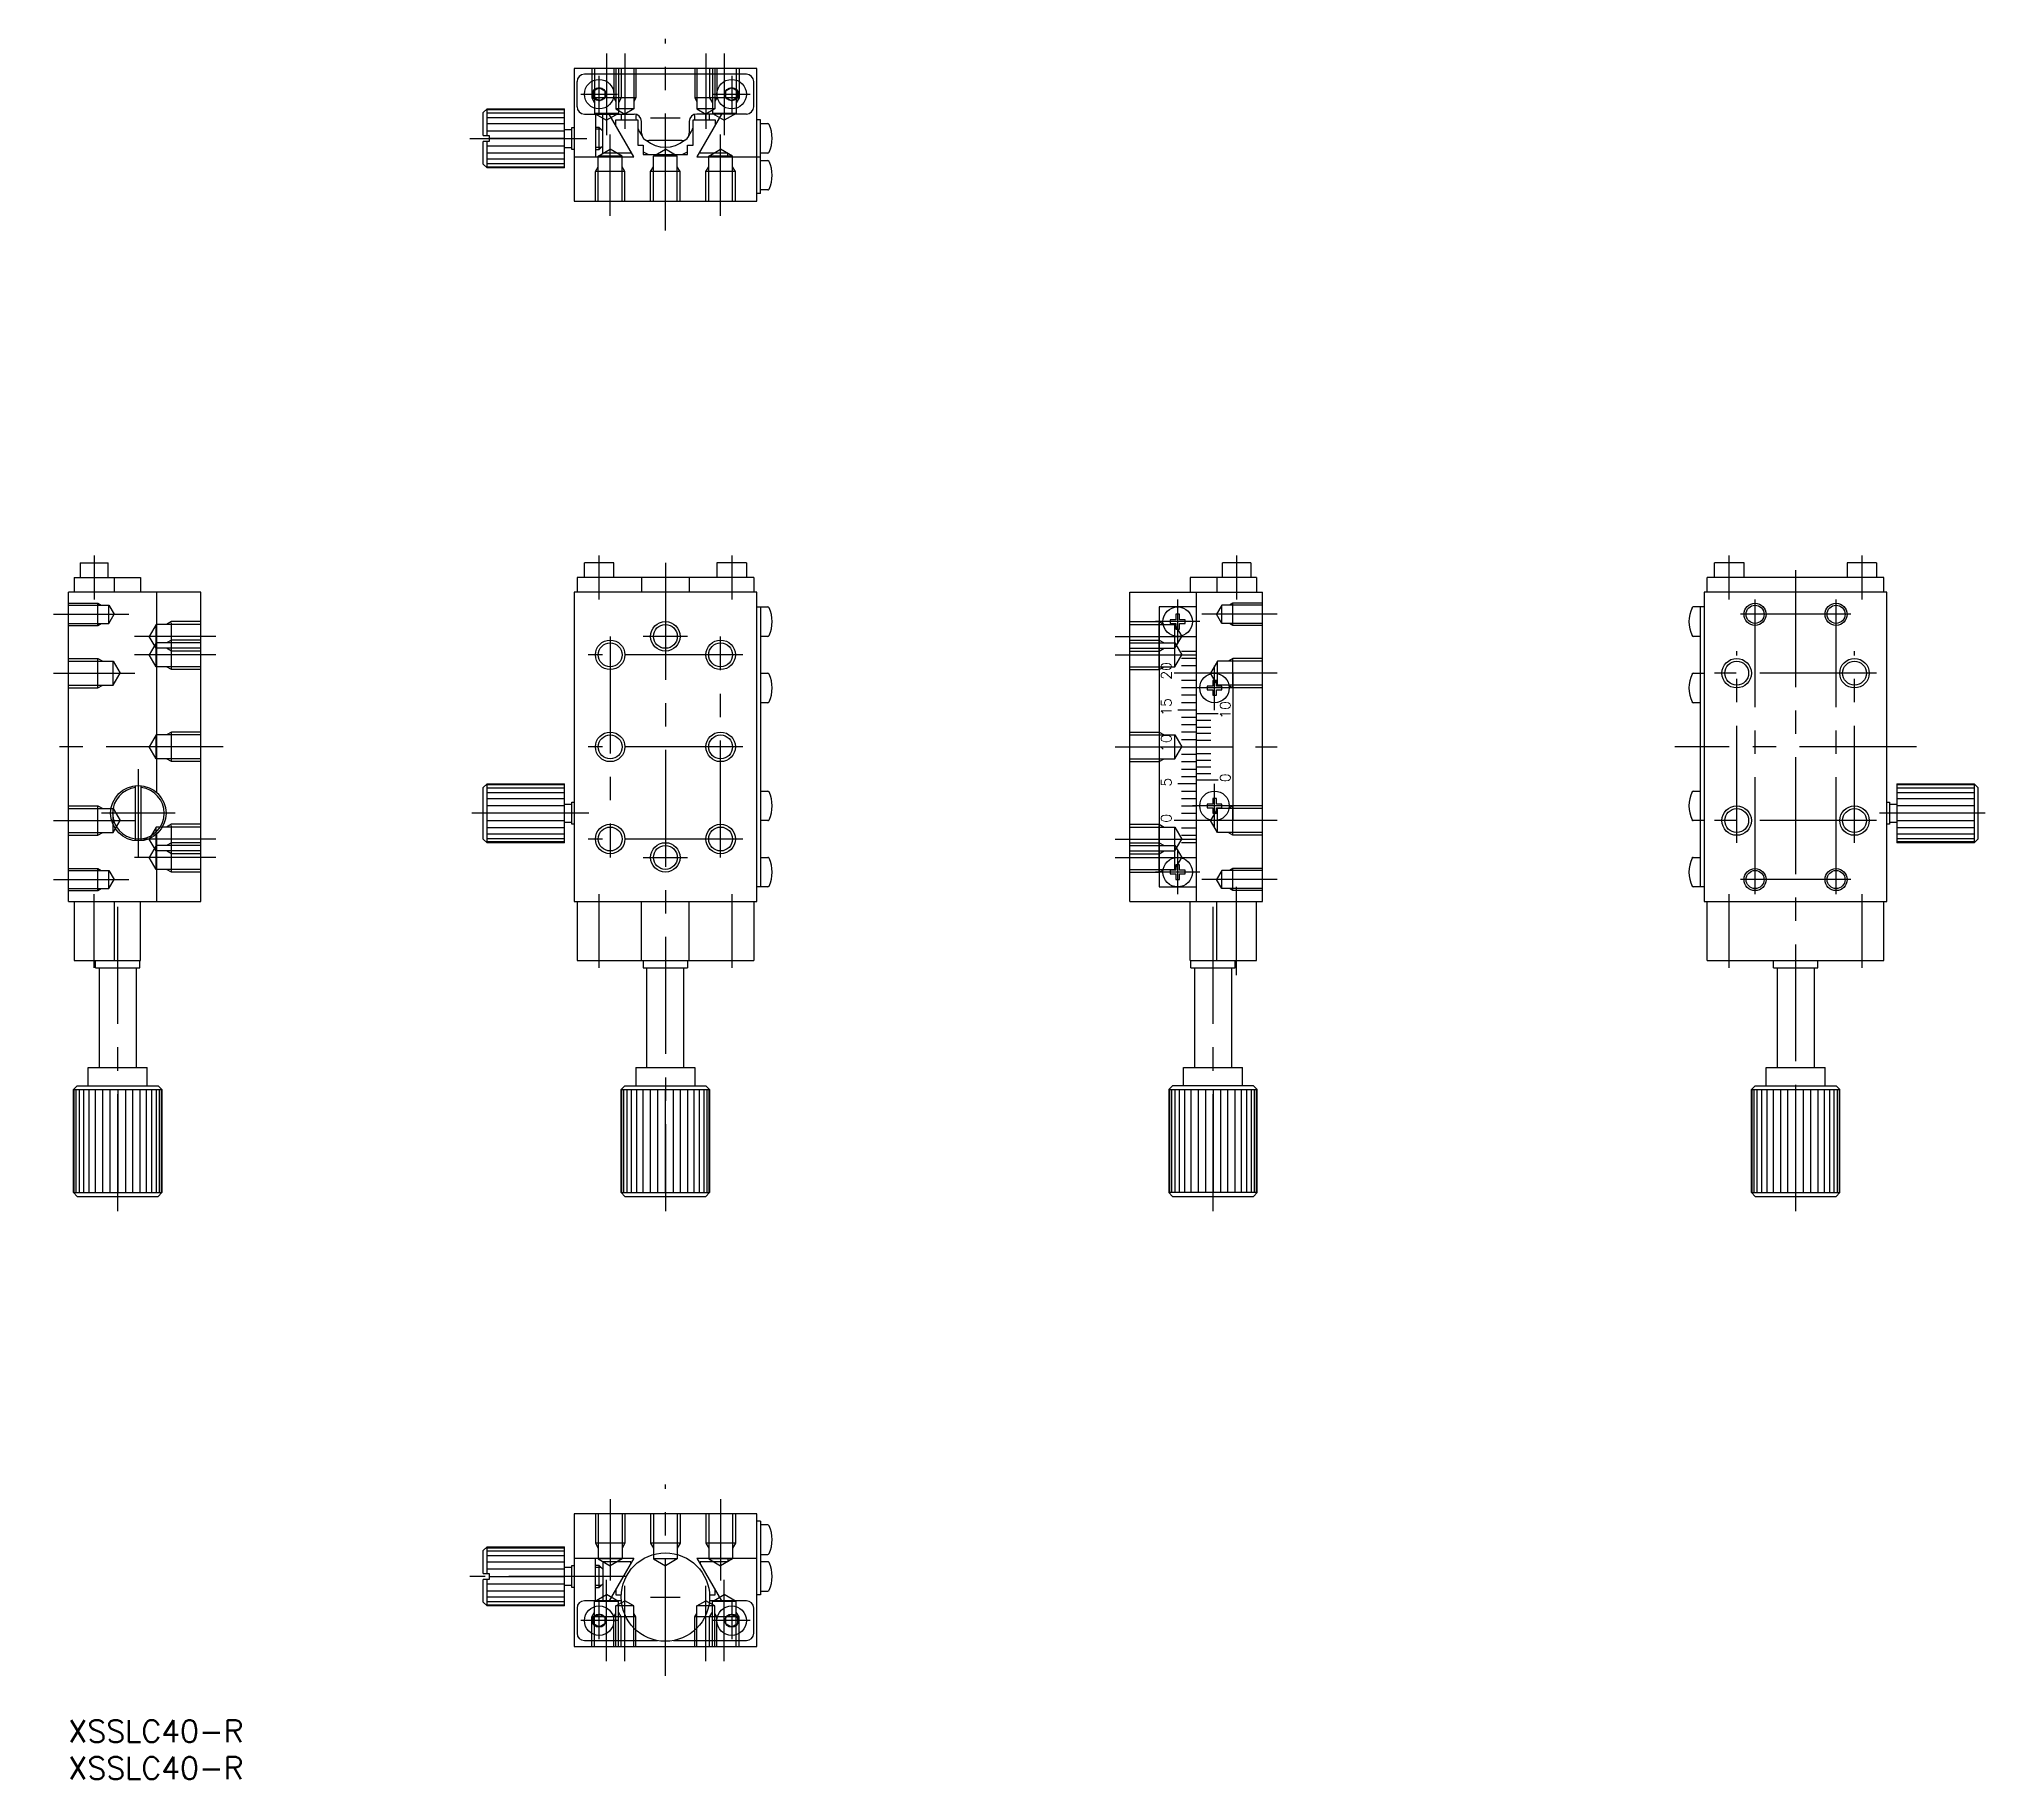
# Model space of a CAD drawing. Extents: x -4 to 260, y -8 to 228.
import ezdxf

# ---------------------------------------------------------------- set-up
doc = ezdxf.new("R2010")
doc.units = 0
doc.header["$LTSCALE"] = 0.5
doc.linetypes.add('CENTER', pattern=[50.8, 31.75, -6.35, 6.35, -6.35])
doc.linetypes.add('DASHED', pattern=[19.05, 12.7, -6.35])
for name, color, linetype in [('MSM_CENTER', 1, 'CENTER'), ('MSM_CONTINUOUS', 7, 'CONTINUOUS'), ('MSM_DASHED', 4, 'DASHED'), ('MSM_NARROW', 5, 'CONTINUOUS'), ('MSM_PART_NUMBER', 7, 'CONTINUOUS')]:
    doc.layers.add(name, color=color, linetype=linetype)
doc.styles.get("Standard").update_dxf_attribs({"font": 'txt.shx', "height": 3, "bigfont": 'bigfont.shx'})

# ---------------------------------------------------------------- blocks, each defined once
blk = doc.blocks.new('*U2')
at = {"layer": 'MSM_PART_NUMBER'}
blk.add_text('XSSLC40-R', height=3, dxfattribs=at).set_placement((0, -3))
blk = doc.blocks.new('*U3')
at = {"layer": 'MSM_PART_NUMBER'}
blk.add_text('XSSLC40-R', height=3, dxfattribs=at).set_placement((0, -8))

msp = doc.modelspace()

# ---------------------------------------------------------------- linework, layer by layer
at = {"layer": 'MSM_CENTER'}
for p, q in [((81.06, 202.18), (81.06, 228.18)), ((73.06, 226.18), (73.06, 215.14)), ((75.56, 226.18), (75.56, 215.97)), ((86.56, 226.18), (86.56, 215.97)), ((89.06, 226.18), (89.06, 215.14)), ((72.06, 218.18), (72.06, 223.18)), ((90.06, 223.18), (90.06, 218.18)), ((69.58, 220.68), (74.58, 220.68)), ((87.56, 220.68), (92.56, 220.68)), ((79.06, 217.48), (83.06, 217.48)), ((54.5, 214.68), (73.02, 214.68)), ((73.56, 204.18), (73.56, 215.21)), ((88.56, 204.18), (88.56, 215.21)), ((3.5, 158.09), (3.5, 152.09)), ((72.06, 152.09), (72.06, 158.09)), ((81.06, 157.09), (81.06, 69.09)), ((90.06, 158.09), (90.06, 152.09)), ((158.62, 158.09), (158.62, 152.09)), ((225.52, 152.09), (225.52, 158.09)), ((234.52, 156.09), (234.52, 69.09)), ((243.52, 158.09), (243.52, 152.09)), ((150.62, 146.09), (150.62, 152.09)), ((229.02, 112.09), (229.02, 152.09)), ((240.02, 112.09), (240.02, 152.09)), ((-2, 150.09), (8.21, 150.09)), ((153.62, 149.09), (147.62, 149.09)), ((164.12, 150.09), (153.91, 150.09)), ((242.02, 150.09), (227.02, 150.09)), ((20, 147.09), (8.96, 147.09)), ((73.56, 147.09), (73.56, 117.09)), ((84.06, 147.09), (78.06, 147.09)), ((88.56, 117.09), (88.56, 147.09)), ((142.12, 147.09), (153.16, 147.09)), ((20, 144.59), (8.96, 144.59)), ((91.56, 144.59), (70.56, 144.59)), ((142.12, 144.59), (153.16, 144.59)), ((155.62, 137.09), (155.62, 143.09)), ((226.52, 119.09), (226.52, 145.09)), ((242.52, 119.09), (242.52, 145.09)), ((-2, 142.09), (9.04, 142.09)), ((158.62, 140.09), (152.62, 140.09)), ((164.12, 142.09), (153.08, 142.09)), ((245.52, 142.09), (223.52, 142.09)), ((21, 132.09), (-4, 132.09)), ((91.56, 132.09), (70.56, 132.09)), ((142.12, 132.09), (164.12, 132.09)), ((250.92, 132.09), (218.12, 132.09)), ((9.5, 117.09), (9.5, 129.09)), ((155.62, 121.09), (155.62, 127.09)), ((-2, 122.09), (9.04, 122.09)), ((14.5, 123.09), (4.5, 123.09)), ((70.66, 123.09), (54.34, 123.09)), ((158.62, 124.09), (152.62, 124.09)), ((164.12, 122.09), (153.08, 122.09)), ((245.52, 122.09), (223.52, 122.09)), ((260.25, 123.09), (245.92, 123.09)), ((20, 119.59), (8.96, 119.59)), ((91.56, 119.59), (70.56, 119.59)), ((142.12, 119.59), (153.16, 119.59)), ((20, 117.09), (8.96, 117.09)), ((78.06, 117.09), (84.06, 117.09)), ((142.12, 117.09), (153.16, 117.09)), ((150.62, 112.09), (150.62, 118.09)), ((-2, 114.09), (8.21, 114.09)), ((153.62, 115.09), (147.62, 115.09)), ((164.12, 114.09), (153.91, 114.09)), ((242.02, 114.09), (227.02, 114.09)), ((3.5, 102.09), (3.5, 112.09)), ((6.7, 69.09), (6.7, 112.09)), ((72.06, 102.09), (72.06, 112.09)), ((90.06, 112.09), (90.06, 102.09)), ((155.42, 69.09), (155.42, 113.09)), ((158.62, 101.09), (158.62, 113.09)), ((225.52, 102.09), (225.52, 112.09)), ((243.52, 112.09), (243.52, 102.09)), ((81.06, 6), (81.06, 32)), ((73.56, 30), (73.56, 18.96)), ((88.56, 30), (88.56, 18.96)), ((75.66, 19.5), (54.5, 19.5)), ((73.06, 8), (73.06, 19.04)), ((89.06, 8), (89.06, 19.04)), ((72.06, 11), (72.06, 16)), ((75.56, 8), (75.56, 18.21)), ((79.06, 16.7), (83.06, 16.7)), ((86.56, 8), (86.56, 18.21)), ((90.06, 16), (90.06, 11)), ((74.56, 13.5), (69.56, 13.5)), ((92.56, 13.5), (87.56, 13.5))]:
    msp.add_line(p, q, dxfattribs=at)
at = {"layer": 'MSM_CONTINUOUS'}
for p, q in [((68.66, 224.18), (68.66, 206.18)), ((93.46, 224.18), (68.66, 224.18)), ((69.06, 218.98), (69.06, 222.38)), ((92.06, 223.38), (70.06, 223.38)), ((93.06, 218.98), (93.06, 222.38)), ((93.46, 206.18), (93.46, 224.18)), ((71.28, 221.13), (72.06, 221.58)), ((71.28, 220.23), (71.28, 221.13)), ((72.06, 219.78), (71.28, 220.23)), ((72.06, 221.58), (72.84, 221.13)), ((72.06, 219.78), (72.84, 220.23)), ((72.84, 221.13), (72.84, 220.23)), ((89.28, 221.13), (90.06, 221.58)), ((89.28, 220.23), (89.28, 221.13)), ((89.28, 220.23), (90.06, 219.78)), ((90.06, 221.58), (90.84, 221.13)), ((90.84, 220.23), (90.06, 219.78)), ((90.84, 221.13), (90.84, 220.23)), ((56.84, 218.68), (56.34, 218.18)), ((56.34, 215.08), (56.34, 218.18)), ((56.84, 218.68), (67.34, 218.68)), ((56.84, 215.08), (56.84, 218.68)), ((67.34, 210.68), (67.34, 218.68)), ((70.06, 217.98), (76.81, 217.98)), ((71.56, 217.98), (71.56, 212.18)), ((72.56, 212.68), (72.56, 217.98)), ((76.77, 212.18), (73.43, 217.98)), ((74.31, 216.45), (74.31, 217.18)), ((74.31, 217.18), (77.31, 217.18)), ((77.31, 217.18), (77.31, 213.78)), ((77.81, 215.38), (77.81, 216.98)), ((84.31, 216.98), (84.31, 215.38)), ((84.81, 217.18), (87.81, 217.18)), ((84.81, 213.78), (84.81, 217.18)), ((92.06, 217.98), (85.31, 217.98)), ((88.7, 217.98), (85.35, 212.18)), ((87.81, 217.18), (87.81, 216.45)), ((93.96, 217.18), (93.46, 217.18)), ((93.96, 207.18), (93.96, 217.18)), ((56.34, 215.08), (57.14, 215.08)), ((57.14, 214.28), (56.34, 214.28)), ((56.34, 211.18), (56.34, 214.28)), ((56.84, 210.68), (56.84, 214.28)), ((57.14, 215.08), (57.14, 214.28)), ((67.34, 215.9), (68.34, 215.9)), ((68.34, 216.18), (68.66, 216.18)), ((68.34, 213.18), (68.34, 216.18)), ((72.06, 216.18), (71.56, 216.18)), ((72.06, 213.18), (72.06, 216.18)), ((72.56, 215.68), (72.06, 216.18)), ((83.31, 214.38), (78.81, 214.38)), ((93.96, 216.68), (94.95, 216.68)), ((67.34, 213.45), (68.34, 213.45)), ((68.66, 213.18), (68.34, 213.18)), ((68.66, 212.18), (76.77, 212.18)), ((71.56, 213.18), (72.06, 213.18)), ((72.06, 213.18), (72.56, 213.68)), ((76.35, 212.68), (72.56, 212.68)), ((76.35, 212.91), (76.35, 212.68)), ((77.31, 213.78), (78.06, 213.78)), ((78.06, 213.78), (78.06, 212.48)), ((78.06, 212.48), (84.06, 212.48)), ((84.06, 212.48), (84.06, 213.78)), ((84.06, 213.78), (84.81, 213.78)), ((85.35, 212.18), (93.96, 212.18)), ((85.77, 212.68), (85.77, 212.91)), ((89.56, 212.68), (85.77, 212.68)), ((89.56, 212.18), (89.56, 212.68)), ((94.95, 212.68), (93.96, 212.68)), ((93.96, 211.68), (94.95, 211.68)), ((56.34, 211.18), (56.84, 210.68)), ((67.34, 210.68), (56.84, 210.68)), ((68.66, 206.18), (93.46, 206.18)), ((93.96, 207.18), (93.46, 207.18)), ((94.95, 207.68), (93.96, 207.68)), ((1.59, 157.09), (5.41, 157.09)), ((1.59, 157.09), (1.59, 155.09)), ((5.41, 155.09), (5.41, 157.09)), ((70.06, 155.09), (70.06, 157.09)), ((74.06, 157.09), (70.06, 157.09)), ((74.06, 155.09), (74.06, 157.09)), ((92.06, 157.09), (88.06, 157.09)), ((88.06, 157.09), (88.06, 155.09)), ((92.06, 157.09), (92.06, 155.09)), ((160.53, 157.09), (156.71, 157.09)), ((156.71, 155.09), (156.71, 157.09)), ((160.53, 157.09), (160.53, 155.09)), ((223.52, 155.09), (223.52, 157.09)), ((227.52, 157.09), (223.52, 157.09)), ((227.52, 155.09), (227.52, 157.09)), ((245.52, 157.09), (241.52, 157.09)), ((241.52, 157.09), (241.52, 155.09)), ((245.52, 157.09), (245.52, 155.09)), ((0.8, 155.09), (9.8, 155.09)), ((0.8, 155.09), (0.8, 153.09)), ((6.2, 155.09), (6.2, 153.09)), ((9.8, 155.09), (9.8, 153.09)), ((69.06, 155.09), (69.06, 153.09)), ((93.06, 155.09), (69.06, 155.09)), ((77.81, 155.09), (77.81, 153.09)), ((84.31, 155.09), (84.31, 153.09)), ((93.06, 155.09), (93.06, 153.09)), ((152.32, 155.09), (152.32, 153.09)), ((161.32, 155.09), (152.32, 155.09)), ((155.92, 155.09), (155.92, 153.09)), ((161.32, 155.09), (161.32, 153.09)), ((222.52, 153.09), (222.52, 155.09)), ((246.52, 155.09), (222.52, 155.09)), ((246.52, 153.09), (246.52, 155.09)), ((0, 111.09), (0, 153.09)), ((18, 153.09), (0, 153.09)), ((12, 125.9), (12, 153.09)), ((18, 111.09), (18, 153.09)), ((68.66, 153.09), (68.66, 111.09)), ((93.46, 153.09), (68.66, 153.09)), ((93.46, 111.09), (93.46, 153.09)), ((93.46, 151.09), (94.95, 151.09)), ((93.96, 151.09), (93.96, 113.09)), ((144.12, 111.09), (144.12, 153.09)), ((144.12, 153.09), (162.12, 153.09)), ((148.12, 151.09), (148.12, 113.09)), ((153.12, 151.09), (148.12, 151.09)), ((153.12, 153.09), (153.12, 111.09)), ((162.12, 111.09), (162.12, 153.09)), ((222.12, 151.09), (220.63, 151.09)), ((221.62, 113.09), (221.62, 151.09)), ((222.12, 153.09), (222.12, 111.09)), ((246.92, 153.09), (222.12, 153.09)), ((246.92, 111.09), (246.92, 153.09)), ((150.37, 149.34), (149.62, 149.34)), ((149.62, 149.34), (149.62, 148.84)), ((149.62, 148.84), (150.37, 148.84)), ((150.87, 150.09), (150.37, 150.09)), ((150.37, 150.09), (150.37, 149.34)), ((150.37, 148.84), (150.37, 148.09)), ((150.37, 148.09), (150.87, 148.09)), ((150.87, 149.34), (150.87, 150.09)), ((151.62, 149.34), (150.87, 149.34)), ((150.87, 148.09), (150.87, 148.84)), ((150.87, 148.84), (151.62, 148.84)), ((151.62, 148.84), (151.62, 149.34)), ((94.95, 147.09), (93.96, 147.09)), ((221.62, 147.09), (220.63, 147.09)), ((151.12, 145.09), (153.12, 145.09)), ((153.12, 144.09), (151.12, 144.09)), ((153.12, 143.09), (151.12, 143.09)), ((93.96, 142.09), (94.95, 142.09)), ((158.12, 142.09), (150.12, 142.09)), ((153.12, 141.09), (151.12, 141.09)), ((153.12, 140.09), (151.12, 140.09)), ((154.62, 140.34), (154.62, 139.84)), ((155.37, 140.34), (154.62, 140.34)), ((155.37, 141.09), (155.37, 140.34)), ((155.87, 141.09), (155.37, 141.09)), ((155.87, 140.34), (155.87, 141.09)), ((156.62, 140.34), (155.87, 140.34)), ((156.62, 139.84), (156.62, 140.34)), ((158.12, 142.09), (158.12, 122.09)), ((220.63, 142.09), (222.12, 142.09)), ((94.95, 138.09), (93.96, 138.09)), ((153.12, 139.09), (151.12, 139.09)), ((153.12, 138.09), (151.12, 138.09)), ((154.62, 139.84), (155.37, 139.84)), ((155.37, 139.84), (155.37, 139.09)), ((155.37, 139.09), (155.87, 139.09)), ((155.87, 139.84), (156.62, 139.84)), ((155.87, 139.09), (155.87, 139.84)), ((221.62, 138.09), (220.63, 138.09)), ((153.12, 137.09), (150.62, 137.09)), ((153.12, 136.09), (151.12, 136.09)), ((153.12, 135.09), (151.12, 135.09)), ((156.12, 136.59), (153.12, 136.59)), ((155.12, 135.69), (153.12, 135.69)), ((153.12, 134.79), (155.12, 134.79)), ((153.12, 134.09), (151.12, 134.09)), ((151.12, 133.09), (153.12, 133.09)), ((155.12, 133.89), (153.12, 133.89)), ((153.12, 132.99), (155.12, 132.99)), ((150.12, 132.09), (155.62, 132.09)), ((151.12, 131.09), (153.12, 131.09)), ((151.12, 130.09), (153.12, 130.09)), ((153.12, 131.19), (155.12, 131.19)), ((153.12, 130.29), (155.12, 130.29)), ((56.84, 127.09), (56.34, 126.59)), ((56.84, 119.09), (56.84, 127.09)), ((56.84, 127.09), (67.34, 127.09)), ((67.34, 119.09), (67.34, 127.09)), ((153.12, 127.09), (150.62, 127.09)), ((151.12, 129.09), (153.12, 129.09)), ((151.12, 128.09), (153.12, 128.09)), ((153.12, 129.39), (155.12, 129.39)), ((153.12, 128.49), (155.12, 128.49)), ((156.12, 127.59), (153.12, 127.59)), ((248.25, 127.09), (258.75, 127.09)), ((248.25, 127.09), (248.25, 119.09)), ((259.25, 126.59), (258.75, 127.09)), ((258.75, 127.09), (258.75, 119.09)), ((9.1, 119.35), (9.1, 126.83)), ((9.9, 119.35), (9.9, 126.83)), ((56.34, 119.59), (56.34, 126.59)), ((67.34, 124.31), (68.34, 124.31)), ((68.34, 121.59), (68.34, 124.59)), ((68.34, 124.59), (68.66, 124.59)), ((93.96, 126.09), (94.95, 126.09)), ((151.12, 126.09), (153.12, 126.09)), ((151.12, 125.09), (153.12, 125.09)), ((154.62, 124.34), (154.62, 123.84)), ((155.37, 124.34), (154.62, 124.34)), ((155.37, 125.09), (155.37, 124.34)), ((155.87, 125.09), (155.37, 125.09)), ((155.87, 124.34), (155.87, 125.09)), ((156.62, 124.34), (155.87, 124.34)), ((156.62, 123.84), (156.62, 124.34)), ((220.63, 126.09), (221.62, 126.09)), ((246.92, 124.59), (247.25, 124.59)), ((247.25, 124.59), (247.25, 121.59)), ((247.25, 124.31), (248.25, 124.31)), ((259.25, 126.59), (259.25, 119.59)), ((67.34, 121.86), (68.34, 121.86)), ((68.66, 121.59), (68.34, 121.59)), ((94.95, 122.09), (93.96, 122.09)), ((158.12, 122.09), (150.12, 122.09)), ((151.12, 124.09), (153.12, 124.09)), ((151.12, 123.09), (153.12, 123.09)), ((154.62, 123.84), (155.37, 123.84)), ((155.37, 123.84), (155.37, 123.09)), ((155.37, 123.09), (155.87, 123.09)), ((155.87, 123.84), (156.62, 123.84)), ((155.87, 123.09), (155.87, 123.84)), ((222.12, 122.09), (220.63, 122.09)), ((247.25, 121.59), (246.92, 121.59)), ((247.25, 121.86), (248.25, 121.86)), ((12, 111.09), (12, 120.28)), ((56.34, 119.59), (56.84, 119.09)), ((67.34, 119.09), (56.84, 119.09)), ((151.12, 121.09), (153.12, 121.09)), ((151.12, 120.09), (153.12, 120.09)), ((153.12, 119.09), (151.12, 119.09)), ((258.75, 119.09), (248.25, 119.09)), ((258.75, 119.09), (259.25, 119.59)), ((93.96, 117.09), (94.95, 117.09)), ((220.63, 117.09), (221.62, 117.09)), ((149.62, 115.34), (149.62, 114.84)), ((150.37, 115.34), (149.62, 115.34)), ((149.62, 114.84), (150.37, 114.84)), ((150.37, 116.09), (150.37, 115.34)), ((150.87, 116.09), (150.37, 116.09)), ((150.37, 114.84), (150.37, 114.09)), ((150.37, 114.09), (150.87, 114.09)), ((150.87, 115.34), (150.87, 116.09)), ((151.62, 115.34), (150.87, 115.34)), ((150.87, 114.84), (151.62, 114.84)), ((150.87, 114.09), (150.87, 114.84)), ((151.62, 114.84), (151.62, 115.34)), ((0, 111.09), (18, 111.09)), ((0.8, 111.09), (0.8, 103.09)), ((6.2, 111.09), (6.2, 103.09)), ((9.8, 103.09), (9.8, 111.09)), ((68.66, 111.09), (93.46, 111.09)), ((69.06, 111.09), (69.06, 103.09)), ((77.81, 103.09), (77.81, 111.09)), ((84.31, 103.09), (84.31, 111.09)), ((93.06, 111.09), (93.06, 103.09)), ((94.95, 113.09), (93.46, 113.09)), ((144.12, 111.09), (162.12, 111.09)), ((148.12, 113.09), (153.12, 113.09)), ((152.32, 103.09), (152.32, 111.09)), ((155.92, 103.09), (155.92, 111.09)), ((161.32, 103.09), (161.32, 111.09)), ((222.12, 113.09), (220.63, 113.09)), ((222.12, 111.09), (246.92, 111.09)), ((222.52, 103.09), (222.52, 111.09)), ((246.52, 103.09), (246.52, 111.09)), ((0.8, 103.09), (9.8, 103.09)), ((3.7, 102.09), (3.7, 103.09)), ((9.7, 102.09), (9.7, 103.09)), ((69.06, 103.09), (93.06, 103.09)), ((78.06, 103.09), (78.06, 102.09)), ((84.06, 103.09), (84.06, 102.09)), ((152.32, 103.09), (161.32, 103.09)), ((152.42, 102.09), (152.42, 103.09)), ((158.42, 102.09), (158.42, 103.09)), ((222.52, 103.09), (246.52, 103.09)), ((231.52, 102.09), (231.52, 103.09)), ((237.52, 102.09), (237.52, 103.09)), ((3.7, 102.09), (9.7, 102.09)), ((4.2, 102.09), (4.2, 88.59)), ((9.2, 102.09), (9.2, 88.59)), ((78.06, 102.09), (84.06, 102.09)), ((78.56, 88.59), (78.56, 102.09)), ((83.56, 88.59), (83.56, 102.09)), ((152.42, 102.09), (158.42, 102.09)), ((152.92, 102.09), (152.92, 88.59)), ((157.92, 102.09), (157.92, 88.59)), ((231.52, 102.09), (237.52, 102.09)), ((232.02, 102.09), (232.02, 88.59)), ((237.02, 102.09), (237.02, 88.59)), ((2.7, 86.09), (2.7, 88.59)), ((2.7, 88.59), (10.7, 88.59)), ((10.7, 86.09), (10.7, 88.59)), ((77.06, 88.59), (85.06, 88.59)), ((77.06, 88.59), (77.06, 86.09)), ((85.06, 88.59), (85.06, 86.09)), ((151.42, 86.09), (151.42, 88.59)), ((151.42, 88.59), (159.42, 88.59)), ((159.42, 86.09), (159.42, 88.59)), ((230.52, 86.09), (230.52, 88.59)), ((230.52, 88.59), (238.52, 88.59)), ((238.52, 86.09), (238.52, 88.59)), ((1.2, 86.09), (0.7, 85.59)), ((0.7, 71.59), (0.7, 85.59)), ((0.7, 85.59), (12.7, 85.59)), ((1.2, 86.09), (12.2, 86.09)), ((12.7, 85.59), (12.2, 86.09)), ((12.7, 85.59), (12.7, 71.59)), ((75.56, 86.09), (75.06, 85.59)), ((75.06, 85.59), (87.06, 85.59)), ((75.06, 71.59), (75.06, 85.59)), ((75.56, 86.09), (86.56, 86.09)), ((87.06, 85.59), (86.56, 86.09)), ((87.06, 85.59), (87.06, 71.59)), ((149.42, 85.59), (149.92, 86.09)), ((149.42, 85.59), (149.42, 71.59)), ((149.42, 85.59), (161.42, 85.59)), ((160.92, 86.09), (149.92, 86.09)), ((160.92, 86.09), (161.42, 85.59)), ((161.42, 71.59), (161.42, 85.59)), ((229.02, 86.09), (228.52, 85.59)), ((228.52, 85.59), (240.52, 85.59)), ((228.52, 71.59), (228.52, 85.59)), ((229.02, 86.09), (240.02, 86.09)), ((240.52, 85.59), (240.02, 86.09)), ((240.52, 71.59), (240.52, 85.59)), ((0.7, 71.59), (1.2, 71.09)), ((0.7, 71.59), (12.7, 71.59)), ((12.7, 71.59), (12.2, 71.09)), ((75.56, 71.09), (75.06, 71.59)), ((75.06, 71.59), (87.06, 71.59)), ((86.56, 71.09), (87.06, 71.59)), ((149.42, 71.59), (149.92, 71.09)), ((161.42, 71.59), (149.42, 71.59)), ((161.42, 71.59), (160.92, 71.09)), ((228.52, 71.59), (240.52, 71.59)), ((228.52, 71.59), (229.02, 71.09)), ((240.52, 71.59), (240.02, 71.09)), ((1.2, 71.09), (12.2, 71.09)), ((75.56, 71.09), (86.56, 71.09)), ((149.92, 71.09), (160.92, 71.09)), ((229.02, 71.09), (240.02, 71.09)), ((68.66, 28), (68.66, 10)), ((93.46, 28), (68.66, 28)), ((93.46, 10), (93.46, 28)), ((93.96, 27), (93.46, 27)), ((93.96, 27), (93.96, 17)), ((94.95, 26.5), (93.96, 26.5)), ((56.84, 23.5), (56.34, 23)), ((56.34, 19.9), (56.34, 23)), ((56.84, 19.9), (56.84, 23.5)), ((56.84, 23.5), (67.34, 23.5)), ((67.34, 15.5), (67.34, 23.5)), ((68.66, 22), (76.77, 22)), ((71.56, 16.2), (71.56, 22)), ((72.56, 21.5), (72.56, 16.2)), ((76.35, 21.5), (72.56, 21.5)), ((76.77, 22), (73.43, 16.2)), ((76.35, 21.27), (76.35, 21.5)), ((85.35, 22), (93.46, 22)), ((85.35, 22), (88.7, 16.2)), ((85.77, 21.5), (85.77, 21.27)), ((89.56, 21.5), (85.77, 21.5)), ((89.56, 22), (89.56, 21.5)), ((93.96, 22.5), (94.95, 22.5)), ((94.95, 21.5), (93.96, 21.5)), ((56.34, 19.9), (57.14, 19.9)), ((57.14, 19.1), (56.34, 19.1)), ((56.34, 16), (56.34, 19.1)), ((56.84, 15.5), (56.84, 19.1)), ((57.14, 19.9), (57.14, 19.1)), ((68.34, 20.73), (67.34, 20.73)), ((68.34, 18), (68.34, 21)), ((68.34, 21), (68.66, 21)), ((72.06, 21), (71.56, 21)), ((72.06, 18), (72.06, 21)), ((72.56, 20.5), (72.06, 21)), ((72.06, 18), (72.56, 18.5)), ((56.34, 16), (56.84, 15.5)), ((68.34, 18.28), (67.34, 18.28)), ((68.66, 18), (68.34, 18)), ((75.08, 16.2), (70.06, 16.2)), ((71.56, 18), (72.06, 18)), ((74.31, 17.73), (74.31, 17)), ((74.31, 17), (75.07, 17)), ((92.06, 16.2), (87.04, 16.2)), ((87.05, 17), (87.81, 17)), ((87.81, 17), (87.81, 17.73)), ((93.96, 17), (93.46, 17)), ((93.96, 17.5), (94.95, 17.5)), ((67.34, 15.5), (56.84, 15.5)), ((69.06, 15.2), (69.06, 11.8)), ((71.28, 13.95), (72.06, 14.4)), ((71.28, 13.05), (71.28, 13.95)), ((72.84, 13.95), (72.06, 14.4)), ((72.84, 13.95), (72.84, 13.05)), ((90.06, 14.4), (89.28, 13.95)), ((89.28, 13.05), (89.28, 13.95)), ((90.06, 14.4), (90.84, 13.95)), ((90.84, 13.95), (90.84, 13.05)), ((93.06, 11.8), (93.06, 15.2)), ((70.06, 10.8), (79.97, 10.8)), ((72.06, 12.6), (71.28, 13.05)), ((72.84, 13.05), (72.06, 12.6)), ((82.15, 10.8), (92.06, 10.8)), ((90.06, 12.6), (89.28, 13.05)), ((90.84, 13.05), (90.06, 12.6)), ((68.66, 10), (93.46, 10))]:
    msp.add_line(p, q, dxfattribs=at)
for centre, radius in [((72.06, 220.68), 2), ((90.06, 220.68), 2), ((72.06, 220.68), 0.9), ((90.06, 220.68), 0.9), ((150.62, 149.09), 2), ((229.02, 150.09), 1.23), ((240.02, 150.09), 1.23), ((81.06, 147.09), 1.62), ((73.56, 144.59), 1.62), ((88.56, 144.59), 1.62), ((226.52, 142.09), 1.62), ((242.52, 142.09), 1.62), ((155.62, 140.09), 2), ((73.56, 132.09), 1.62), ((88.56, 132.09), 1.62), ((9.5, 123.09), 3.76), ((155.62, 124.09), 2), ((226.52, 122.09), 1.62), ((242.52, 122.09), 1.62), ((73.56, 119.59), 1.62), ((88.56, 119.59), 1.62), ((81.06, 117.09), 1.62), ((150.62, 115.09), 2), ((229.02, 114.09), 1.23), ((240.02, 114.09), 1.23), ((81.06, 16.7), 6), ((72.06, 13.5), 2), ((72.06, 13.5), 0.9), ((90.06, 13.5), 2), ((90.06, 13.5), 0.9)]:
    msp.add_circle(centre, radius, dxfattribs=at)
for centre, radius, start, end in [((70.06, 222.38), 1, 90, 180), ((92.06, 222.38), 1, 0, 90), ((70.06, 218.98), 1, 180, 270), ((81.06, 217.48), 6, 175.2198, 182.866), ((81.06, 217.48), 5.5, 174.7841, 183.1268), ((76.81, 216.98), 1, 360, 90), ((81.06, 217.48), 4, 173.3824, 184.3012), ((85.31, 216.98), 1, 90, 180), ((81.06, 217.48), 4, 355.6988, 6.6176), ((81.06, 217.48), 5.5, 356.8732, 5.2159), ((81.06, 217.48), 6, 357.134, 4.7802), ((92.06, 218.98), 1, 270, 0), ((81.06, 217.48), 4, 200.3641, 216.7092), ((78.81, 215.38), 1, 180, 270), ((81.06, 217.48), 4, 229.3409, 310.6591), ((83.31, 215.38), 1, 270, 0), ((81.06, 217.48), 4, 323.2908, 339.6359), ((94.95, 216.48), 0.2, 25.6716, 90), ((91.21, 214.68), 4.35, 334.3284, 25.6716), ((81.06, 217.48), 5.5, 236.9443, 245.38), ((81.06, 217.48), 5.5, 294.62, 303.0557), ((94.95, 212.88), 0.2, 270, 334.3284), ((94.95, 211.48), 0.2, 25.6716, 90), ((91.21, 209.68), 4.35, 334.3284, 25.6716), ((94.95, 207.88), 0.2, 270, 334.3284), ((94.95, 150.89), 0.2, 25.6716, 90), ((91.21, 149.09), 4.35, 334.3284, 25.6716), ((224.38, 149.09), 4.35, 154.3284, 205.6716), ((220.63, 150.89), 0.2, 90, 154.3284), ((94.95, 147.29), 0.2, 270, 334.3284), ((220.63, 147.29), 0.2, 205.6716, 270), ((94.95, 141.89), 0.2, 25.6716, 90), ((91.21, 140.09), 4.35, 334.3284, 25.6716), ((224.38, 140.09), 4.35, 154.3284, 205.6716), ((220.63, 141.89), 0.2, 90, 154.3284), ((94.95, 138.29), 0.2, 270, 334.3284), ((220.63, 138.29), 0.2, 205.6716, 270), ((9.5, 123.09), 3.5, 96.5624, 263.4376), ((9.5, 123.09), 3.5, 276.5624, 83.4376), ((94.95, 125.89), 0.2, 25.6716, 90), ((91.21, 124.09), 4.35, 334.3284, 25.6716), ((224.38, 124.09), 4.35, 154.3284, 205.6716), ((220.63, 125.89), 0.2, 90, 154.3284), ((94.95, 122.29), 0.2, 270, 334.3284), ((220.63, 122.29), 0.2, 205.6716, 270), ((94.95, 116.89), 0.2, 25.6716, 90), ((91.21, 115.09), 4.35, 334.3284, 25.6716), ((224.38, 115.09), 4.35, 154.3284, 205.6716), ((220.63, 116.89), 0.2, 90, 154.3284), ((94.95, 113.29), 0.2, 270, 334.3284), ((220.63, 113.29), 0.2, 205.6716, 270), ((94.95, 26.3), 0.2, 25.6716, 90), ((91.21, 24.5), 4.35, 334.3284, 25.6716), ((94.95, 22.7), 0.2, 270, 334.3284), ((94.95, 21.3), 0.2, 25.6716, 90), ((91.21, 19.5), 4.35, 334.3284, 25.6716), ((70.06, 15.2), 1, 90, 180), ((92.06, 15.2), 1, 0, 90), ((94.95, 17.7), 0.2, 270, 334.3284), ((70.06, 11.8), 1, 180, 270), ((92.06, 11.8), 1, 270, 0)]:
    msp.add_arc(centre, radius, start, end, dxfattribs=at)
at = {"layer": 'MSM_DASHED'}
for p, q in [((71.06, 224.18), (71.06, 220.18)), ((71.44, 224.18), (71.44, 218.08)), ((74.06, 224.18), (74.06, 220.18)), ((74.33, 224.18), (74.33, 218.68)), ((74.68, 224.18), (74.68, 218.08)), ((75.06, 224.18), (75.06, 220.18)), ((76.79, 224.18), (76.79, 218.68)), ((77.06, 224.18), (77.06, 220.18)), ((85.06, 224.18), (85.06, 220.18)), ((85.33, 224.18), (85.33, 218.68)), ((87.06, 224.18), (87.06, 220.18)), ((87.44, 224.18), (87.44, 218.08)), ((87.79, 224.18), (87.79, 218.68)), ((88.06, 224.18), (88.06, 220.18)), ((90.68, 224.18), (90.68, 218.08)), ((91.06, 224.18), (91.06, 220.18)), ((77.06, 220.18), (71.06, 220.18)), ((71.06, 220.18), (71.44, 219.52)), ((74.06, 220.18), (74.33, 219.71)), ((75.06, 220.18), (74.68, 219.52)), ((77.06, 220.18), (76.79, 219.71)), ((85.06, 220.18), (85.33, 219.71)), ((91.06, 220.18), (85.06, 220.18)), ((87.06, 220.18), (87.44, 219.52)), ((88.06, 220.18), (87.79, 219.71)), ((91.06, 220.18), (90.68, 219.52)), ((74.68, 218.08), (71.44, 218.08)), ((71.44, 218.08), (73.06, 217.14)), ((74.68, 218.08), (73.06, 217.14)), ((76.79, 218.68), (74.33, 218.68)), ((74.33, 218.68), (75.56, 217.97)), ((76.79, 218.68), (75.56, 217.97)), ((87.79, 218.68), (85.33, 218.68)), ((85.33, 218.68), (86.56, 217.97)), ((87.79, 218.68), (86.56, 217.97)), ((90.68, 218.08), (87.44, 218.08)), ((87.44, 218.08), (89.06, 217.14)), ((90.68, 218.08), (89.06, 217.14)), ((71.94, 212.28), (73.56, 213.21)), ((71.94, 206.18), (71.94, 212.28)), ((75.18, 212.28), (71.94, 212.28)), ((75.18, 212.28), (73.56, 213.21)), ((75.18, 206.18), (75.18, 212.28)), ((79.44, 212.28), (81.06, 213.21)), ((79.44, 206.18), (79.44, 212.28)), ((82.68, 212.28), (79.44, 212.28)), ((82.68, 212.28), (81.06, 213.21)), ((82.68, 206.18), (82.68, 212.28)), ((86.94, 212.28), (88.56, 213.21)), ((86.94, 206.18), (86.94, 212.28)), ((90.18, 212.28), (86.94, 212.28)), ((90.18, 212.28), (88.56, 213.21)), ((90.18, 206.18), (90.18, 212.28)), ((71.56, 210.18), (71.94, 210.84)), ((71.56, 206.18), (71.56, 210.18)), ((75.56, 210.18), (71.56, 210.18)), ((75.56, 210.18), (75.18, 210.84)), ((75.56, 206.18), (75.56, 210.18)), ((79.06, 210.18), (79.44, 210.84)), ((79.06, 206.18), (79.06, 210.18)), ((83.06, 210.18), (79.06, 210.18)), ((83.06, 210.18), (82.68, 210.84)), ((83.06, 206.18), (83.06, 210.18)), ((86.56, 210.18), (86.94, 210.84)), ((86.56, 206.18), (86.56, 210.18)), ((90.56, 210.18), (86.56, 210.18)), ((90.56, 210.18), (90.18, 210.84)), ((90.56, 206.18), (90.56, 210.18)), ((0, 151.59), (4, 151.59)), ((0, 151.32), (5.5, 151.32)), ((4, 151.59), (4.47, 151.32)), ((4, 148.59), (4, 151.59)), ((5.5, 148.86), (5.5, 151.32)), ((5.5, 151.32), (6.21, 150.09)), ((156.62, 151.32), (155.91, 150.09)), ((162.12, 151.32), (156.62, 151.32)), ((156.62, 148.86), (156.62, 151.32)), ((158.12, 151.59), (157.65, 151.32)), ((162.12, 151.59), (158.12, 151.59)), ((158.12, 148.59), (158.12, 151.59)), ((0, 148.86), (5.5, 148.86)), ((0, 148.59), (4, 148.59)), ((4, 148.59), (4.47, 148.86)), ((5.5, 148.86), (6.21, 150.09)), ((11.9, 148.71), (10.96, 147.09)), ((18, 148.71), (11.9, 148.71)), ((11.9, 142.97), (11.9, 148.71)), ((14, 149.09), (13.34, 148.71)), ((18, 149.09), (14, 149.09)), ((14, 142.59), (14, 149.09)), ((144.12, 149.09), (148.12, 149.09)), ((144.12, 148.71), (150.22, 148.71)), ((148.12, 149.09), (148.78, 148.71)), ((148.12, 142.59), (148.12, 149.09)), ((150.22, 148.71), (151.16, 147.09)), ((150.22, 142.97), (150.22, 148.71)), ((156.62, 148.86), (155.91, 150.09)), ((162.12, 148.86), (156.62, 148.86)), ((158.12, 148.59), (157.65, 148.86)), ((162.12, 148.59), (158.12, 148.59)), ((11.9, 145.47), (10.96, 147.09)), ((11.9, 146.21), (10.96, 144.59)), ((18, 146.21), (11.9, 146.21)), ((18, 145.47), (11.9, 145.47)), ((14, 146.59), (13.34, 146.21)), ((14, 145.09), (13.34, 145.47)), ((18, 146.59), (14, 146.59)), ((144.12, 146.59), (148.12, 146.59)), ((144.12, 146.21), (150.22, 146.21)), ((144.12, 145.47), (150.22, 145.47)), ((148.12, 146.59), (148.78, 146.21)), ((148.12, 145.09), (148.78, 145.47)), ((150.22, 145.47), (151.16, 147.09)), ((150.22, 146.21), (151.16, 144.59)), ((0, 144.09), (4, 144.09)), ((0, 143.71), (6.1, 143.71)), ((4, 140.09), (4, 144.09)), ((4, 144.09), (4.66, 143.71)), ((6.1, 140.47), (6.1, 143.71)), ((6.1, 143.71), (7.04, 142.09)), ((11.9, 142.97), (10.96, 144.59)), ((18, 142.97), (11.9, 142.97)), ((14, 142.59), (13.34, 142.97)), ((18, 145.09), (14, 145.09)), ((144.12, 145.09), (148.12, 145.09)), ((144.12, 142.97), (150.22, 142.97)), ((148.12, 142.59), (148.78, 142.97)), ((150.22, 142.97), (151.16, 144.59)), ((156.02, 143.71), (155.08, 142.09)), ((162.12, 143.71), (156.02, 143.71)), ((156.02, 140.47), (156.02, 143.71)), ((158.12, 144.09), (157.46, 143.71)), ((162.12, 144.09), (158.12, 144.09)), ((158.12, 140.09), (158.12, 144.09)), ((0, 140.47), (6.1, 140.47)), ((0, 140.09), (4, 140.09)), ((4, 140.09), (4.66, 140.47)), ((6.1, 140.47), (7.04, 142.09)), ((18, 142.59), (14, 142.59)), ((144.12, 142.59), (148.12, 142.59)), ((156.02, 140.47), (155.08, 142.09)), ((162.12, 140.47), (156.02, 140.47)), ((158.12, 140.09), (157.46, 140.47)), ((162.12, 140.09), (158.12, 140.09)), ((11.9, 133.71), (10.96, 132.09)), ((18, 133.71), (11.9, 133.71)), ((11.9, 130.47), (11.9, 133.71)), ((14, 134.09), (13.34, 133.71)), ((18, 134.09), (14, 134.09)), ((14, 130.09), (14, 134.09)), ((144.12, 134.09), (148.12, 134.09)), ((144.12, 133.71), (150.22, 133.71)), ((148.12, 134.09), (148.78, 133.71)), ((150.22, 130.47), (150.22, 133.71)), ((150.22, 133.71), (151.16, 132.09)), ((11.9, 130.47), (10.96, 132.09)), ((18, 130.47), (11.9, 130.47)), ((14, 130.09), (13.34, 130.47)), ((18, 130.09), (14, 130.09)), ((144.12, 130.47), (150.22, 130.47)), ((144.12, 130.09), (148.12, 130.09)), ((148.12, 130.09), (148.78, 130.47)), ((150.22, 130.47), (151.16, 132.09)), ((0, 124.09), (4, 124.09)), ((0, 123.71), (6.1, 123.71)), ((4, 120.09), (4, 124.09)), ((4, 124.09), (4.66, 123.71)), ((6.1, 120.47), (6.1, 123.71)), ((6.1, 123.71), (7.04, 122.09)), ((6.1, 120.47), (7.04, 122.09)), ((14, 121.59), (13.34, 121.21)), ((18, 121.59), (14, 121.59)), ((14, 115.09), (14, 121.59)), ((144.12, 121.59), (148.12, 121.59)), ((148.12, 121.59), (148.78, 121.21)), ((148.12, 115.09), (148.12, 121.59)), ((156.02, 123.71), (155.08, 122.09)), ((156.02, 120.47), (155.08, 122.09)), ((162.12, 123.71), (156.02, 123.71)), ((156.02, 120.47), (156.02, 123.71)), ((158.12, 124.09), (157.46, 123.71)), ((162.12, 124.09), (158.12, 124.09)), ((158.12, 120.09), (158.12, 124.09)), ((0, 120.47), (6.1, 120.47)), ((0, 120.09), (4, 120.09)), ((4, 120.09), (4.66, 120.47)), ((11.9, 121.21), (10.96, 119.59)), ((11.9, 117.97), (10.96, 119.59)), ((18, 121.21), (11.9, 121.21)), ((11.9, 115.47), (11.9, 121.21)), ((14, 119.09), (13.34, 118.71)), ((18, 119.09), (14, 119.09)), ((144.12, 121.21), (150.22, 121.21)), ((144.12, 119.09), (148.12, 119.09)), ((148.12, 119.09), (148.78, 118.71)), ((150.22, 121.21), (151.16, 119.59)), ((150.22, 115.47), (150.22, 121.21)), ((150.22, 117.97), (151.16, 119.59)), ((162.12, 120.47), (156.02, 120.47)), ((158.12, 120.09), (157.46, 120.47)), ((162.12, 120.09), (158.12, 120.09)), ((11.9, 118.71), (10.96, 117.09)), ((11.9, 115.47), (10.96, 117.09)), ((18, 118.71), (11.9, 118.71)), ((18, 117.97), (11.9, 117.97)), ((14, 117.59), (13.34, 117.97)), ((18, 117.59), (14, 117.59)), ((144.12, 118.71), (150.22, 118.71)), ((144.12, 117.97), (150.22, 117.97)), ((144.12, 117.59), (148.12, 117.59)), ((148.12, 117.59), (148.78, 117.97)), ((150.22, 118.71), (151.16, 117.09)), ((150.22, 115.47), (151.16, 117.09)), ((0, 115.59), (4, 115.59)), ((0, 115.32), (5.5, 115.32)), ((4, 115.59), (4.47, 115.32)), ((4, 112.59), (4, 115.59)), ((5.5, 112.86), (5.5, 115.32)), ((5.5, 115.32), (6.21, 114.09)), ((5.5, 112.86), (6.21, 114.09)), ((18, 115.47), (11.9, 115.47)), ((14, 115.09), (13.34, 115.47)), ((18, 115.09), (14, 115.09)), ((144.12, 115.47), (150.22, 115.47)), ((144.12, 115.09), (148.12, 115.09)), ((148.12, 115.09), (148.78, 115.47)), ((156.62, 115.32), (155.91, 114.09)), ((156.62, 112.86), (155.91, 114.09)), ((162.12, 115.32), (156.62, 115.32)), ((156.62, 112.86), (156.62, 115.32)), ((158.12, 115.59), (157.65, 115.32)), ((162.12, 115.59), (158.12, 115.59)), ((158.12, 112.59), (158.12, 115.59)), ((0, 112.86), (5.5, 112.86)), ((0, 112.59), (4, 112.59)), ((4, 112.59), (4.47, 112.86)), ((162.12, 112.86), (156.62, 112.86)), ((158.12, 112.59), (157.65, 112.86)), ((162.12, 112.59), (158.12, 112.59)), ((71.56, 28), (71.56, 24)), ((71.94, 28), (71.94, 21.9)), ((75.18, 28), (75.18, 21.9)), ((75.56, 28), (75.56, 24)), ((79.06, 28), (79.06, 24)), ((79.44, 28), (79.44, 21.9)), ((82.68, 28), (82.68, 21.9)), ((83.06, 28), (83.06, 24)), ((86.56, 28), (86.56, 24)), ((86.94, 28), (86.94, 21.9)), ((90.18, 28), (90.18, 21.9)), ((90.56, 28), (90.56, 24)), ((75.56, 24), (71.56, 24)), ((71.56, 24), (71.94, 23.34)), ((75.56, 24), (75.18, 23.34)), ((83.06, 24), (79.06, 24)), ((79.06, 24), (79.44, 23.34)), ((83.06, 24), (82.68, 23.34)), ((90.56, 24), (86.56, 24)), ((86.56, 24), (86.94, 23.34)), ((90.56, 24), (90.18, 23.34)), ((75.18, 21.9), (71.94, 21.9)), ((71.94, 21.9), (73.56, 20.96)), ((75.18, 21.9), (73.56, 20.96)), ((82.68, 21.9), (79.44, 21.9)), ((79.44, 21.9), (81.06, 20.96)), ((82.68, 21.9), (81.06, 20.96)), ((90.18, 21.9), (86.94, 21.9)), ((86.94, 21.9), (88.56, 20.96)), ((90.18, 21.9), (88.56, 20.96)), ((71.44, 16.1), (73.06, 17.04)), ((71.44, 10), (71.44, 16.1)), ((74.68, 16.1), (71.44, 16.1)), ((74.68, 16.1), (73.06, 17.04)), ((74.33, 15.5), (75.56, 16.21)), ((74.68, 10), (74.68, 16.1)), ((76.79, 15.5), (75.56, 16.21)), ((85.33, 15.5), (86.56, 16.21)), ((87.79, 15.5), (86.56, 16.21)), ((87.44, 16.1), (89.06, 17.04)), ((87.44, 10), (87.44, 16.1)), ((90.68, 16.1), (87.44, 16.1)), ((90.68, 16.1), (89.06, 17.04)), ((90.68, 10), (90.68, 16.1)), ((71.06, 14), (71.44, 14.66)), ((71.06, 10), (71.06, 14)), ((77.06, 14), (71.06, 14)), ((74.06, 14), (74.33, 14.47)), ((74.06, 10), (74.06, 14)), ((74.33, 10), (74.33, 15.5)), ((76.79, 15.5), (74.33, 15.5)), ((75.06, 14), (74.68, 14.66)), ((75.06, 10), (75.06, 14)), ((76.79, 10), (76.79, 15.5)), ((77.06, 14), (76.79, 14.47)), ((77.06, 10), (77.06, 14)), ((85.06, 14), (85.33, 14.47)), ((85.06, 10), (85.06, 14)), ((91.06, 14), (85.06, 14)), ((85.33, 10), (85.33, 15.5)), ((87.79, 15.5), (85.33, 15.5)), ((87.06, 14), (87.44, 14.66)), ((87.06, 10), (87.06, 14)), ((87.79, 10), (87.79, 15.5)), ((88.06, 14), (87.79, 14.47)), ((88.06, 10), (88.06, 14)), ((91.06, 14), (90.68, 14.66)), ((91.06, 10), (91.06, 14))]:
    msp.add_line(p, q, dxfattribs=at)
at = {"layer": 'MSM_NARROW'}
for p, q in [((67.34, 218.54), (56.84, 218.54)), ((56.84, 218.14), (67.34, 218.14)), ((56.84, 217.51), (67.34, 217.51)), ((56.84, 216.68), (67.34, 216.68)), ((56.84, 215.71), (67.34, 215.71)), ((67.34, 214.68), (57.14, 214.68)), ((72.33, 215.91), (71.56, 215.91)), ((67.34, 213.64), (56.84, 213.64)), ((67.34, 212.68), (56.84, 212.68)), ((67.34, 211.85), (56.84, 211.85)), ((72.33, 213.45), (71.56, 213.45)), ((67.34, 211.21), (56.84, 211.21)), ((56.84, 210.82), (67.34, 210.82)), ((67.34, 126.95), (56.84, 126.95)), ((258.75, 126.95), (248.25, 126.95)), ((56.84, 126.55), (67.34, 126.55)), ((56.84, 125.92), (67.34, 125.92)), ((56.84, 125.09), (67.34, 125.09)), ((248.25, 126.55), (258.75, 126.55)), ((248.25, 125.92), (258.75, 125.92)), ((248.25, 125.09), (258.75, 125.09)), ((56.84, 124.12), (67.34, 124.12)), ((67.34, 123.09), (56.84, 123.09)), ((67.34, 122.05), (56.84, 122.05)), ((248.25, 124.12), (258.75, 124.12)), ((258.75, 123.09), (248.25, 123.09)), ((258.75, 122.05), (248.25, 122.05)), ((67.34, 121.09), (56.84, 121.09)), ((67.34, 120.26), (56.84, 120.26)), ((67.34, 119.63), (56.84, 119.63)), ((56.84, 119.23), (67.34, 119.23)), ((258.75, 121.09), (248.25, 121.09)), ((258.75, 120.26), (248.25, 120.26)), ((258.75, 119.63), (248.25, 119.63)), ((248.25, 119.23), (258.75, 119.23)), ((0.79, 71.59), (0.79, 85.59)), ((1.06, 71.59), (1.06, 85.59)), ((1.5, 71.59), (1.5, 85.59)), ((2.1, 71.59), (2.1, 85.59)), ((2.84, 71.59), (2.84, 85.59)), ((3.7, 71.59), (3.7, 85.59)), ((4.68, 71.59), (4.68, 85.59)), ((5.66, 71.59), (5.66, 85.59)), ((6.7, 85.59), (6.7, 71.59)), ((7.74, 85.59), (7.74, 71.59)), ((8.72, 85.59), (8.72, 71.59)), ((9.7, 85.59), (9.7, 71.59)), ((10.56, 85.59), (10.56, 71.59)), ((11.3, 85.59), (11.3, 71.59)), ((11.9, 85.59), (11.9, 71.59)), ((12.34, 85.59), (12.34, 71.59)), ((12.61, 85.59), (12.61, 71.59)), ((75.15, 71.59), (75.15, 85.59)), ((75.42, 71.59), (75.42, 85.59)), ((75.86, 71.59), (75.86, 85.59)), ((76.46, 71.59), (76.46, 85.59)), ((77.2, 71.59), (77.2, 85.59)), ((78.06, 71.59), (78.06, 85.59)), ((79.04, 71.59), (79.04, 85.59)), ((80.02, 71.59), (80.02, 85.59)), ((81.06, 71.59), (81.06, 85.59)), ((82.1, 85.59), (82.1, 71.59)), ((83.08, 85.59), (83.08, 71.59)), ((84.06, 85.59), (84.06, 71.59)), ((84.92, 85.59), (84.92, 71.59)), ((85.66, 85.59), (85.66, 71.59)), ((86.26, 85.59), (86.26, 71.59)), ((86.7, 85.59), (86.7, 71.59)), ((86.97, 85.59), (86.97, 71.59)), ((149.51, 85.59), (149.51, 71.59)), ((149.78, 85.59), (149.78, 71.59)), ((150.22, 85.59), (150.22, 71.59)), ((150.82, 85.59), (150.82, 71.59)), ((151.56, 85.59), (151.56, 71.59)), ((152.42, 85.59), (152.42, 71.59)), ((153.4, 85.59), (153.4, 71.59)), ((154.38, 85.59), (154.38, 71.59)), ((155.42, 85.59), (155.42, 71.59)), ((156.46, 71.59), (156.46, 85.59)), ((157.44, 71.59), (157.44, 85.59)), ((158.42, 71.59), (158.42, 85.59)), ((159.28, 71.59), (159.28, 85.59)), ((160.02, 71.59), (160.02, 85.59)), ((160.62, 71.59), (160.62, 85.59)), ((161.06, 71.59), (161.06, 85.59)), ((161.33, 71.59), (161.33, 85.59)), ((228.61, 71.59), (228.61, 85.59)), ((228.88, 71.59), (228.88, 85.59)), ((229.32, 71.59), (229.32, 85.59)), ((229.92, 71.59), (229.92, 85.59)), ((230.66, 71.59), (230.66, 85.59)), ((231.52, 71.59), (231.52, 85.59)), ((232.5, 71.59), (232.5, 85.59)), ((233.48, 71.59), (233.48, 85.59)), ((234.52, 85.59), (234.52, 71.59)), ((235.56, 85.59), (235.56, 71.59)), ((236.54, 85.59), (236.54, 71.59)), ((237.52, 85.59), (237.52, 71.59)), ((238.38, 85.59), (238.38, 71.59)), ((239.12, 85.59), (239.12, 71.59)), ((239.72, 85.59), (239.72, 71.59)), ((240.16, 85.59), (240.16, 71.59)), ((240.43, 85.59), (240.43, 71.59)), ((67.34, 23.36), (56.84, 23.36)), ((56.84, 22.96), (67.34, 22.96)), ((56.84, 22.33), (67.34, 22.33)), ((56.84, 21.5), (67.34, 21.5)), ((56.84, 20.54), (67.34, 20.54)), ((57.14, 19.5), (67.34, 19.5)), ((72.33, 20.73), (71.56, 20.73)), ((67.34, 18.46), (56.84, 18.46)), ((67.34, 17.5), (56.84, 17.5)), ((67.34, 16.67), (56.84, 16.67)), ((67.34, 16.04), (56.84, 16.04)), ((72.33, 18.27), (71.56, 18.27)), ((56.84, 15.64), (67.34, 15.64))]:
    msp.add_line(p, q, dxfattribs=at)
for centre, radius in [((229.02, 150.09), 1.5), ((240.02, 150.09), 1.5), ((81.06, 147.09), 2), ((73.56, 144.59), 2), ((88.56, 144.59), 2), ((226.52, 142.09), 2), ((242.52, 142.09), 2), ((73.56, 132.09), 2), ((88.56, 132.09), 2), ((73.56, 119.59), 2), ((88.56, 119.59), 2), ((226.52, 122.09), 2), ((242.52, 122.09), 2), ((81.06, 117.09), 2), ((229.02, 114.09), 1.5), ((240.02, 114.09), 1.5)]:
    msp.add_circle(centre, radius, dxfattribs=at)

# ---------------------------------------------------------------- block references
at = {"layer": 'MSM_CONTINUOUS'}
for name in ['*U2', '*U3']:
    msp.add_blockref(name, (0, 0), dxfattribs=at)

# ---------------------------------------------------------------- texts
at = {"layer": 'MSM_PART_NUMBER'}
for s, p in [('20', (149.77, 141.21)), ('15', (149.77, 136.31)), ('10', (157.77, 135.91)), ('10', (149.77, 131.41)), ('5', (149.77, 126.7)), ('0', (157.77, 127.3)), ('0', (149.77, 121.8))]:
    msp.add_text(s, height=1.4, rotation=90, dxfattribs=at).set_placement(p)

doc.saveas('drawing.dxf')
